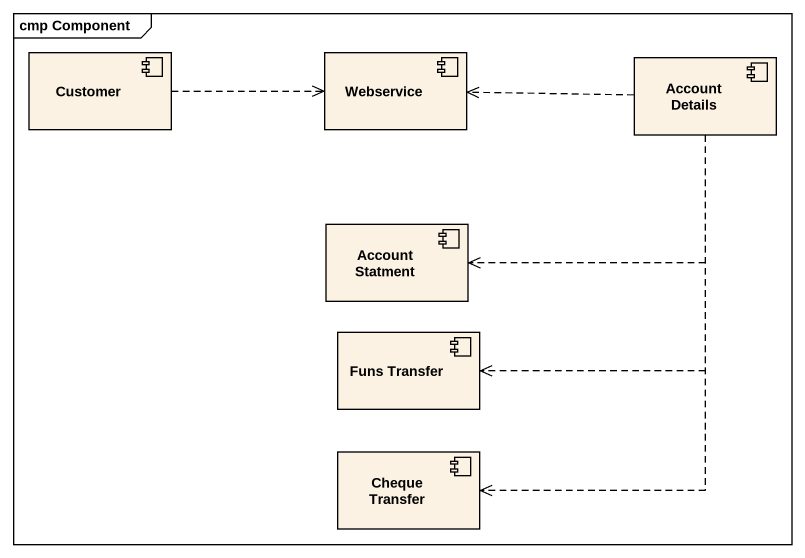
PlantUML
@startuml
mainframe cmp Component
component Customer
component Webservice
component "Account Details" as Account_Details
component "Account Statment" as Account_Statment
component "Funs Transfer" as Funs_Transfer
component "Cheque Transfer" as Cheque_Transfer
Customer .right.> Webservice
Account_Details .left.> Webservice
Account_Details .left.> Account_Statment
Account_Details ..> Funs_Transfer
Account_Details ..> Cheque_Transfer
@enduml
